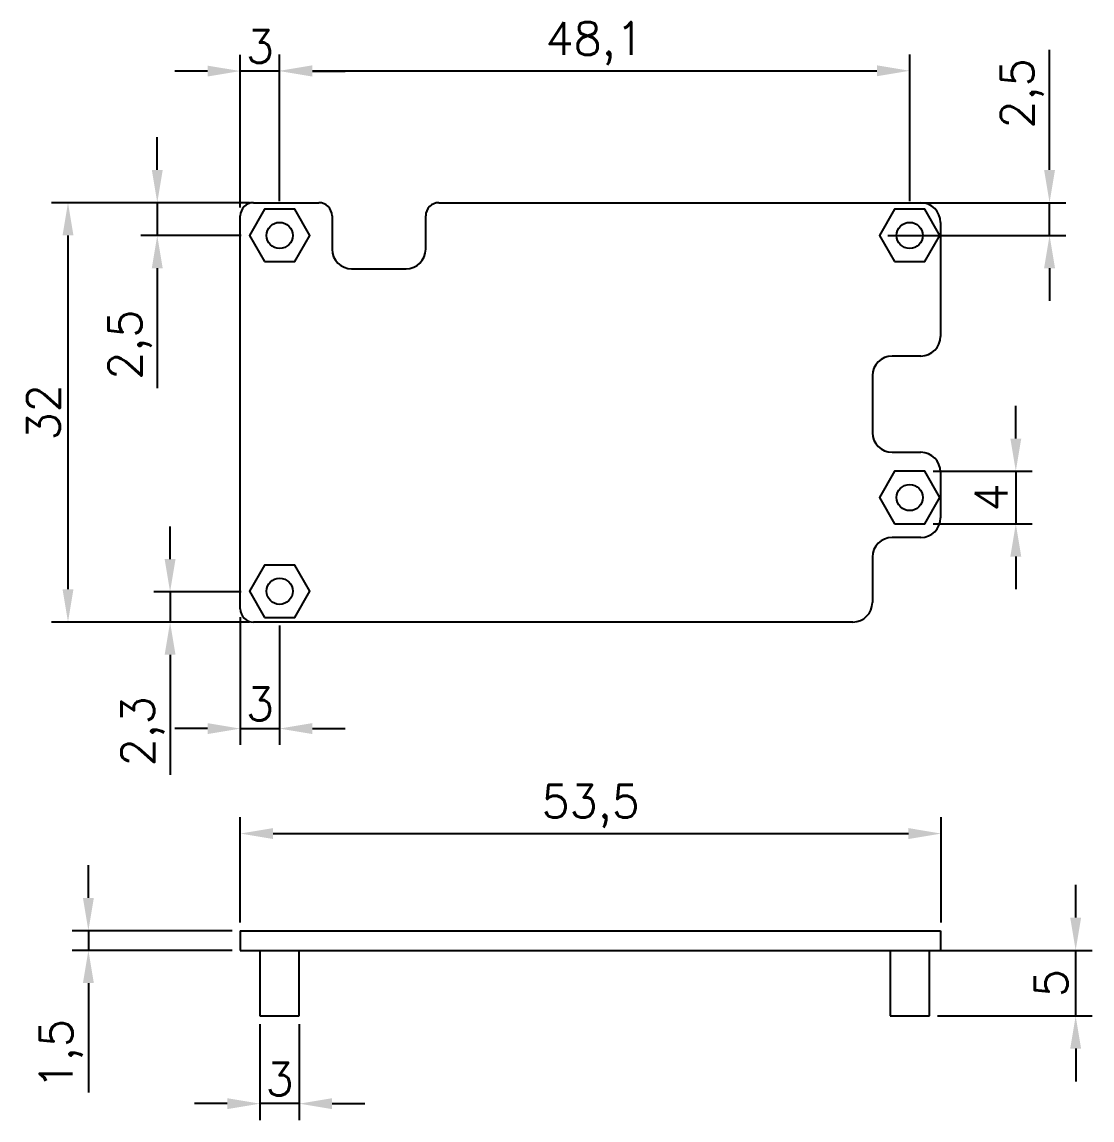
# Model space of a CAD drawing. Header units: millimetres. Extents: x 1426 to 4436, y -331 to 92.
# Drawn here: x 3742.8 to 3824.4, y -9.3 to 74.4 of the extents above; entities that cross this region are included whole.
import ezdxf

# ---------------------------------------------------------------- set-up
doc = ezdxf.new("R2010")
doc.units = ezdxf.units.MM
doc.styles.get("Standard").update_dxf_attribs({"font": 'txt', "bigfont": 'gbcbig.shx'})
doc.dimstyles.new('ISO-25', dxfattribs={"dimtxt": 2.5, "dimasz": 2.5, "dimexe": 1.25, "dimexo": 0.625, "dimtad": 1, "dimtxsty": 'Standard', "dimcen": 2.5, "dimadec": 0, "dimazin": 0, "dimtfac": 1, "dimtmove": 0, "dimatfit": 3, "dimfxl": 0, "dimarcsym": 0})

# ---------------------------------------------------------------- blocks, each defined once
blk = doc.blocks.new('*D15')
at = {"color": 0, "lineweight": -2}
for p, q in [((3754.073, 33.459), (3754.073, 35.959)), ((3759.504, 30.959), (3752.823, 30.959)), ((3754.073, 30.959), (3754.073, 28.659)), ((3759.808, 28.659), (3752.823, 28.659)), ((3754.073, 26.159), (3754.073, 16.992))]:
    blk.add_line(p, q, dxfattribs=at)
at = {"color": 0}
for points in [[(3753.656, 33.459), (3754.49, 33.459), (3754.073, 30.959)], [(3753.656, 26.159), (3754.49, 26.159), (3754.073, 28.659)]]:
    blk.add_solid(points, dxfattribs=at)
at = {"layer": 'Defpoints', "color": 0}
for p in [(3754.073, 30.959), (3760.129, 30.959), (3760.433, 28.659)]:
    blk.add_point(p, dxfattribs=at)
at = {"color": 0, "insert": (3751.99, 20.325), "char_height": 2.5, "attachment_point": 5, "rotation": 90}
blk.add_mtext('2,3', dxfattribs=at)
blk = doc.blocks.new('*D16')
at = {"color": 0, "lineweight": -2}
for p, q in [((3753.094, 63.159), (3753.094, 65.659)), ((3759.808, 60.659), (3751.844, 60.659)), ((3753.094, 60.659), (3753.094, 58.159)), ((3759.499, 58.159), (3751.844, 58.159)), ((3753.094, 55.659), (3753.094, 46.492))]:
    blk.add_line(p, q, dxfattribs=at)
at = {"color": 0}
for points in [[(3752.677, 63.159), (3753.511, 63.159), (3753.094, 60.659)], [(3752.677, 55.659), (3753.511, 55.659), (3753.094, 58.159)]]:
    blk.add_solid(points, dxfattribs=at)
at = {"layer": 'Defpoints', "color": 0}
for p in [(3760.433, 60.659), (3753.094, 58.159), (3760.124, 58.159)]:
    blk.add_point(p, dxfattribs=at)
at = {"color": 0, "insert": (3751.011, 49.825), "char_height": 2.5, "attachment_point": 5, "rotation": 90}
blk.add_mtext('2,5', dxfattribs=at)
blk = doc.blocks.new('*D17')
at = {"color": 0, "lineweight": -2}
for p, q in [((3760.142, 60.659), (3745.031, 60.659)), ((3746.281, 31.159), (3746.281, 58.159)), ((3760.142, 28.659), (3745.031, 28.659))]:
    blk.add_line(p, q, dxfattribs=at)
at = {"color": 0}
for points in [[(3745.865, 58.159), (3746.698, 58.159), (3746.281, 60.659)], [(3745.865, 31.159), (3746.698, 31.159), (3746.281, 28.659)]]:
    blk.add_solid(points, dxfattribs=at)
at = {"layer": 'Defpoints', "color": 0}
for p in [(3746.281, 60.659), (3760.767, 60.659), (3760.767, 28.659)]:
    blk.add_point(p, dxfattribs=at)
at = {"color": 0, "insert": (3744.406, 44.659), "char_height": 2.5, "attachment_point": 5, "rotation": 90}
blk.add_mtext('32', dxfattribs=at)
blk = doc.blocks.new('*D18')
at = {"color": 0, "lineweight": -2}
for p, q in [((3759.433, 29.034), (3759.433, 19.278)), ((3762.433, 28.384), (3762.433, 19.278)), ((3756.933, 20.528), (3754.433, 20.528)), ((3759.433, 20.528), (3762.433, 20.528)), ((3764.933, 20.528), (3767.433, 20.528))]:
    blk.add_line(p, q, dxfattribs=at)
at = {"color": 0}
for points in [[(3756.933, 20.945), (3756.933, 20.111), (3759.433, 20.528)], [(3764.933, 20.945), (3764.933, 20.111), (3762.433, 20.528)]]:
    blk.add_solid(points, dxfattribs=at)
at = {"layer": 'Defpoints', "color": 0}
for p in [(3759.433, 29.659), (3762.433, 29.009), (3762.433, 20.528)]:
    blk.add_point(p, dxfattribs=at)
at = {"color": 0, "insert": (3760.933, 22.403), "char_height": 2.5, "attachment_point": 5}
blk.add_mtext('3', dxfattribs=at)
blk = doc.blocks.new('*D19')
at = {"color": 0, "lineweight": -2}
for p, q in [((3759.433, 60.284), (3759.433, 71.951)), ((3762.433, 60.784), (3762.433, 71.951)), ((3756.933, 70.701), (3754.433, 70.701)), ((3762.433, 70.701), (3759.433, 70.701)), ((3764.933, 70.701), (3767.433, 70.701))]:
    blk.add_line(p, q, dxfattribs=at)
at = {"color": 0}
for points in [[(3756.933, 71.117), (3756.933, 70.284), (3759.433, 70.701)], [(3764.933, 71.117), (3764.933, 70.284), (3762.433, 70.701)]]:
    blk.add_solid(points, dxfattribs=at)
at = {"layer": 'Defpoints', "color": 0}
for p in [(3759.433, 70.701), (3759.433, 59.659), (3762.433, 60.159)]:
    blk.add_point(p, dxfattribs=at)
at = {"color": 0, "insert": (3760.933, 72.576), "char_height": 2.5, "attachment_point": 5}
blk.add_mtext('3', dxfattribs=at)
blk = doc.blocks.new('*D20')
at = {"color": 0, "lineweight": -2}
for p, q in [((3821.206, 63.159), (3821.206, 72.325)), ((3802.295, 60.659), (3822.456, 60.659)), ((3821.206, 58.159), (3821.206, 60.659)), ((3808.849, 58.159), (3822.456, 58.159)), ((3821.206, 55.659), (3821.206, 53.159))]:
    blk.add_line(p, q, dxfattribs=at)
at = {"color": 0}
for points in [[(3820.789, 63.159), (3821.623, 63.159), (3821.206, 60.659)], [(3820.789, 55.659), (3821.623, 55.659), (3821.206, 58.159)]]:
    blk.add_solid(points, dxfattribs=at)
at = {"layer": 'Defpoints', "color": 0}
for p in [(3801.67, 60.659), (3821.206, 60.659), (3808.224, 58.159)]:
    blk.add_point(p, dxfattribs=at)
at = {"color": 0, "insert": (3819.123, 68.992), "char_height": 2.5, "attachment_point": 5, "rotation": 90}
blk.add_mtext('2,5', dxfattribs=at)
blk = doc.blocks.new('*D21')
at = {"color": 0, "lineweight": -2}
for p, q in [((3762.433, 65.808), (3762.433, 71.975)), ((3810.533, 60.784), (3810.533, 71.975)), ((3764.933, 70.725), (3808.033, 70.725))]:
    blk.add_line(p, q, dxfattribs=at)
at = {"color": 0}
for points in [[(3764.933, 71.141), (3764.933, 70.308), (3762.433, 70.725)], [(3808.033, 71.141), (3808.033, 70.308), (3810.533, 70.725)]]:
    blk.add_solid(points, dxfattribs=at)
at = {"layer": 'Defpoints', "color": 0}
for p in [(3810.533, 70.725), (3762.433, 65.183), (3810.533, 60.159)]:
    blk.add_point(p, dxfattribs=at)
at = {"color": 0, "insert": (3786.483, 72.808), "char_height": 2.5, "attachment_point": 5}
blk.add_mtext('48,1', dxfattribs=at)
blk = doc.blocks.new('*D22')
at = {"color": 0, "lineweight": -2}
for p, q in [((3759.433, 5.73), (3759.433, 13.768)), ((3812.933, 5.73), (3812.933, 13.768)), ((3761.933, 12.518), (3810.433, 12.518))]:
    blk.add_line(p, q, dxfattribs=at)
at = {"color": 0}
for points in [[(3761.933, 12.935), (3761.933, 12.101), (3759.433, 12.518)], [(3810.433, 12.935), (3810.433, 12.101), (3812.933, 12.518)]]:
    blk.add_solid(points, dxfattribs=at)
at = {"layer": 'Defpoints', "color": 0}
for p in [(3812.933, 12.518), (3759.433, 5.105), (3812.933, 5.105)]:
    blk.add_point(p, dxfattribs=at)
at = {"color": 0, "insert": (3786.183, 14.601), "char_height": 2.5, "attachment_point": 5}
blk.add_mtext('53,5', dxfattribs=at)
blk = doc.blocks.new('*D23')
at = {"color": 0, "lineweight": -2}
for p, q in [((3823.2, 6.105), (3823.2, 8.605)), ((3812.658, 3.605), (3824.45, 3.605)), ((3823.2, -1.395), (3823.2, 3.605)), ((3812.658, -1.395), (3824.45, -1.395)), ((3823.2, -3.895), (3823.2, -6.395))]:
    blk.add_line(p, q, dxfattribs=at)
at = {"color": 0}
for points in [[(3822.783, 6.105), (3823.616, 6.105), (3823.2, 3.605)], [(3822.783, -3.895), (3823.616, -3.895), (3823.2, -1.395)]]:
    blk.add_solid(points, dxfattribs=at)
at = {"layer": 'Defpoints', "color": 0}
for p in [(3812.033, 3.605), (3823.2, 3.605), (3812.033, -1.395)]:
    blk.add_point(p, dxfattribs=at)
at = {"color": 0, "insert": (3821.325, 1.105), "char_height": 2.5, "attachment_point": 5, "rotation": 90}
blk.add_mtext('5', dxfattribs=at)
blk = doc.blocks.new('*D24')
at = {"color": 0, "lineweight": -2}
for p, q in [((3760.933, -2.02), (3760.933, -9.342)), ((3763.933, -2.02), (3763.933, -9.342)), ((3758.433, -8.092), (3755.933, -8.092)), ((3763.933, -8.092), (3760.933, -8.092)), ((3766.433, -8.092), (3768.933, -8.092))]:
    blk.add_line(p, q, dxfattribs=at)
at = {"color": 0}
for points in [[(3758.433, -7.676), (3758.433, -8.509), (3760.933, -8.092)], [(3766.433, -7.676), (3766.433, -8.509), (3763.933, -8.092)]]:
    blk.add_solid(points, dxfattribs=at)
at = {"layer": 'Defpoints', "color": 0}
for p in [(3760.933, -1.395), (3763.933, -1.395), (3760.933, -8.092)]:
    blk.add_point(p, dxfattribs=at)
at = {"color": 0, "insert": (3762.433, -6.217), "char_height": 2.5, "attachment_point": 5}
blk.add_mtext('3', dxfattribs=at)
blk = doc.blocks.new('*D25')
at = {"color": 0, "lineweight": -2}
for p, q in [((3818.63, 42.659), (3818.63, 45.159)), ((3812.313, 40.159), (3819.88, 40.159)), ((3818.63, 40.159), (3818.63, 36.159)), ((3812.313, 36.159), (3819.88, 36.159)), ((3818.63, 33.659), (3818.63, 31.159))]:
    blk.add_line(p, q, dxfattribs=at)
at = {"color": 0}
for points in [[(3818.214, 42.659), (3819.047, 42.659), (3818.63, 40.159)], [(3818.214, 33.659), (3819.047, 33.659), (3818.63, 36.159)]]:
    blk.add_solid(points, dxfattribs=at)
at = {"layer": 'Defpoints', "color": 0}
for p in [(3811.688, 40.159), (3811.688, 36.159), (3818.63, 36.159)]:
    blk.add_point(p, dxfattribs=at)
at = {"color": 0, "insert": (3816.755, 38.159), "char_height": 2.5, "attachment_point": 5, "rotation": 90}
blk.add_mtext('4', dxfattribs=at)
blk = doc.blocks.new('*D26')
at = {"color": 0, "lineweight": -2}
for p, q in [((3747.838, 7.605), (3747.838, 10.105)), ((3758.808, 5.105), (3746.588, 5.105)), ((3747.838, 5.105), (3747.838, 3.605)), ((3758.808, 3.605), (3746.588, 3.605)), ((3747.838, 1.105), (3747.838, -7.229))]:
    blk.add_line(p, q, dxfattribs=at)
at = {"color": 0}
for points in [[(3747.421, 7.605), (3748.255, 7.605), (3747.838, 5.105)], [(3747.421, 1.105), (3748.255, 1.105), (3747.838, 3.605)]]:
    blk.add_solid(points, dxfattribs=at)
at = {"layer": 'Defpoints', "color": 0}
for p in [(3747.838, 5.105), (3759.433, 5.105), (3759.433, 3.605)]:
    blk.add_point(p, dxfattribs=at)
at = {"color": 0, "insert": (3745.755, -4.312), "char_height": 2.5, "attachment_point": 5, "rotation": 90}
blk.add_mtext('1,5', dxfattribs=at)

msp = doc.modelspace()

# ---------------------------------------------------------------- linework, layer by layer
for p, q in [((3760.43334, 60.65857), (3765.43334, 60.65857)), ((3774.58334, 60.65857), (3811.38334, 60.65857)), ((3759.43334, 29.65857), (3759.43334, 59.65857)), ((3766.43334, 59.65857), (3766.43334, 57.10857)), ((3773.58334, 57.10857), (3773.58334, 59.65857)), ((3812.88334, 59.15857), (3812.88334, 50.45857)), ((3767.93334, 55.60857), (3772.08334, 55.60857)), ((3811.38334, 48.95857), (3809.18334, 48.95857)), ((3807.68334, 47.45857), (3807.68334, 43.10857)), ((3809.18334, 41.60857), (3811.38334, 41.60857)), ((3812.88334, 40.10857), (3812.88334, 36.60857)), ((3811.38334, 35.10857), (3809.18334, 35.10857)), ((3807.68334, 33.60857), (3807.68334, 30.15857)), ((3806.18334, 28.65857), (3760.43334, 28.65857)), ((3759.43334, 5.10474), (3759.43334, 3.60474)), ((3759.43334, 5.10474), (3812.88334, 5.10474)), ((3812.88334, 5.10474), (3812.88334, 3.60474)), ((3759.43334, 3.60474), (3812.88334, 3.60474)), ((3760.93334, 3.60474), (3760.93334, -1.39526)), ((3763.93334, -1.39526), (3763.93334, 3.60474)), ((3809.03334, 3.60474), (3809.03334, -1.39526)), ((3812.03334, -1.39526), (3812.03334, 3.60474)), ((3760.93334, -1.39526), (3763.93334, -1.39526)), ((3809.03334, -1.39526), (3812.03334, -1.39526))]:
    msp.add_line(p, q)
for points in [[(3761.27864, 56.15857), (3763.58804, 56.15857), (3764.74274, 58.15857), (3763.58804, 60.15857), (3761.27864, 60.15857), (3760.12394, 58.15857)], [(3809.37864, 56.15857), (3811.68804, 56.15857), (3812.84274, 58.15857), (3811.68804, 60.15857), (3809.37864, 60.15857), (3808.22394, 58.15857)], [(3809.37864, 36.15857), (3811.68804, 36.15857), (3812.84274, 38.15857), (3811.68804, 40.15857), (3809.37864, 40.15857), (3808.22394, 38.15857)], [(3761.27864, 29.00857), (3763.58804, 29.00857), (3764.74274, 31.00857), (3763.58804, 33.00857), (3761.27864, 33.00857), (3760.12394, 31.00857)]]:
    msp.add_lwpolyline(points, close=True)
at = {"color": 2}
for centre in [(3762.43334, 58.15857), (3810.53334, 58.15857), (3810.53334, 38.15857), (3762.43334, 31.00857)]:
    msp.add_circle(centre, 1, dxfattribs=at)
for centre, radius, start, end in [((3760.43334, 59.65857), 1, 90, 180), ((3765.43334, 59.65857), 1, 360, 90), ((3774.58334, 59.65857), 1, 90, 180), ((3811.38334, 59.15857), 1.5, 360, 90), ((3767.93334, 57.10857), 1.5, 180, 270), ((3772.08334, 57.10857), 1.5, 270, 0), ((3811.38334, 50.45857), 1.5, 270, 0), ((3809.18334, 47.45857), 1.5, 90, 180), ((3809.18334, 43.10857), 1.5, 180, 270), ((3811.38334, 40.10857), 1.5, 360, 90), ((3811.38334, 36.60857), 1.5, 270, 0), ((3809.18334, 33.60857), 1.5, 90, 180), ((3760.43334, 29.65857), 1, 180, 270), ((3806.18334, 30.15857), 1.5, 270, 0)]:
    msp.add_arc(centre, radius, start, end)

# ---------------------------------------------------------------- dimensions: what is measured, and where the dimension line sits
at = {"color": 1}
for base, p1, p2, picture, middle in [((3759.43334, 70.70061), (3762.43334, 60.15857), (3759.43334, 59.65857), '*D19', (3760.93334, 72.57561)), ((3810.53334, 70.72482), (3762.43334, 65.18262), (3810.53334, 60.15857), '*D21', (3786.48334, 72.80815)), ((3762.43334, 20.528), (3759.43334, 29.65857), (3762.43334, 29.00857), '*D18', (3760.93334, 22.403)), ((3812.93334, 12.5181), (3759.43334, 5.10474), (3812.93334, 5.10474), '*D22', (3786.18334, 14.60143)), ((3760.93334, -8.09221), (3763.93334, -1.39526), (3760.93334, -1.39526), '*D24', (3762.43334, -6.21721))]:
    dim = msp.add_linear_dim(base=base, p1=p1, p2=p2, dimstyle='ISO-25', dxfattribs=at)
    dim.commit()
    dim.dimension.update_dxf_attribs({"geometry": picture, "text_midpoint": middle})
for base, p1, p2, picture, middle in [((3821.20608, 60.65857), (3808.22394, 58.15857), (3801.67014, 60.65857), '*D20', (3821.20608, 68.9919)), ((3754.07293, 30.95878), (3760.43334, 28.65857), (3760.12855, 30.95878), '*D15', (3754.07293, 20.32523)), ((3747.83796, 5.10474), (3759.43334, 3.60474), (3759.43334, 5.10474), '*D26', (3747.83796, -4.31192))]:
    dim = msp.add_linear_dim(base=base, p1=p1, p2=p2, angle=90, dimstyle='ISO-25', dxfattribs=at)
    dim.commit()
    dim.dimension.update_dxf_attribs({"geometry": picture, "text_midpoint": middle, "dimtype": 160})
for base, p1, p2, picture, middle in [((3753.09395, 58.15857), (3760.43334, 60.65857), (3760.12394, 58.15857), '*D16', (3751.01062, 49.82523)), ((3746.28125, 60.65857), (3760.76713, 28.65857), (3760.76713, 60.65857), '*D17', (3744.40625, 44.65857)), ((3818.63036, 36.15857), (3811.68804, 40.15857), (3811.68804, 36.15857), '*D25', (3816.75536, 38.15857)), ((3823.19981, 3.60474), (3812.03334, -1.39526), (3812.03334, 3.60474), '*D23', (3821.32481, 1.10474))]:
    dim = msp.add_linear_dim(base=base, p1=p1, p2=p2, angle=90, dimstyle='ISO-25', dxfattribs=at)
    dim.commit()
    dim.dimension.update_dxf_attribs({"geometry": picture, "text_midpoint": middle})

doc.saveas('drawing.dxf')
